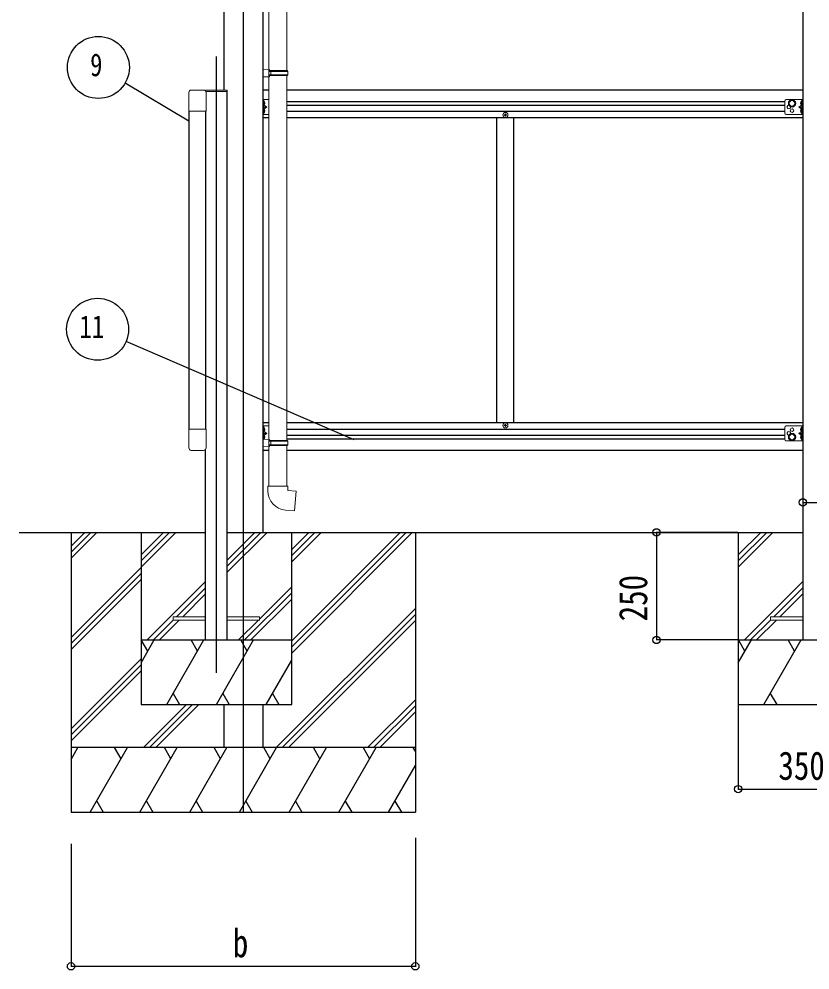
# Model space of a CAD drawing. Units: millimetres, scale not verified. Extents: x -10512 to 10512, y -7425 to 7425.
# Drawn here: x -2435 to -598, y -4677 to -2468 of the extents above; entities that cross this region are included whole.
import ezdxf
from ezdxf.enums import TextEntityAlignment as Align

# ---------------------------------------------------------------- set-up
doc = ezdxf.new("R2010")
doc.units = ezdxf.units.MM
doc.header["$LTSCALE"] = 30
for name, color, linetype in [('0-3_YKK_12', 2, 'Continuous'), ('0-5_YKK_A1', 4, 'Continuous'), ('0-6_YKK_D', 6, 'Continuous')]:
    doc.layers.add(name, color=color, linetype=linetype)
doc.layers.add('0-4_YKK_13', color=4, linetype='Continuous', lineweight=18)
doc.styles.add('ＭＳ ゴシック', font='')
doc.styles.get('ＭＳ ゴシック').set_extended_font_data('MS Gothic')

msp = doc.modelspace()

# ---------------------------------------------------------------- linework, layer by layer
at = {"layer": '0-3_YKK_12'}
msp.add_line((-1976.86, -3987.15), (-1976.87, -2555.45), dxfattribs=at)
msp.add_lwpolyline([(-1914.36, -1136.18), (-1914.36, -3660.59), (-1914.36, -4060.59), (-1914.36, -4310.59)], dxfattribs=at)
at = {"layer": '0-4_YKK_13'}
for p, q in [((-1855.16, -2585.21), (-1855.16, -1743.07)), ((-1813.16, -2587.77), (-1813.16, -1740.52)), ((-1853.16, -2585.27), (-1869.16, -2584.8)), ((-1869.16, -2584.8), (-1869.16, -2602.74)), ((-1853.16, -2602.27), (-1869.16, -2602.74)), ((-1853.16, -2587.27), (-1855.16, -2587.27)), ((-1812.16, -2587.77), (-1855.16, -2587.77)), ((-1811.16, -2589.77), (-1855.16, -2589.77)), ((-1811.16, -2597.77), (-1855.16, -2597.77)), ((-1812.16, -2599.77), (-1855.16, -2599.77)), ((-1855.16, -2602.33), (-1855.16, -3444.46)), ((-1853.16, -2587.27), (-1853.16, -2585.27)), ((-1853.16, -2602.27), (-1853.16, -2600.27)), ((-1850.69, -2589.77), (-1850.26, -2587.77)), ((-1813.16, -2599.77), (-1813.16, -3447.02)), ((-1811.16, -2589.77), (-1812.16, -2587.77)), ((-1811.16, -2597.77), (-1812.16, -2599.77)), ((-1811.16, -2589.77), (-1811.16, -2597.77)), ((-2040.87, -2682.29), (-2040.87, -2638.59)), ((-2035.37, -2633.09), (-2006.37, -2633.09)), ((-2001.87, -2633.59), (-1951.86, -2633.59)), ((-2001.87, -2633.59), (-2001.87, -2635.43)), ((-2001.24, -2636.59), (-1951.86, -2636.59)), ((-2000.87, -2638.59), (-2000.87, -2682.29)), ((-1951.86, -2636.59), (-1951.86, -2633.59)), ((-1869.16, -2690.09), (-1869.16, -2655.09)), ((-1855.16, -2655.09), (-1869.16, -2655.09)), ((-1866.64, -2662.44), (-1867.25, -2663.59)), ((-1866.64, -2664.73), (-1867.25, -2663.59)), ((-1866.66, -2690.09), (-1866.66, -2655.09)), ((-1866.66, -2658.89), (-1866.38, -2658.89)), ((-1866.66, -2658.89), (-1866.66, -2668.29)), ((-1866.38, -2668.29), (-1866.66, -2668.29)), ((-1866.66, -2672.59), (-1859.66, -2672.59)), ((-1864.56, -2661.44), (-1866.57, -2662.44)), ((-1864.56, -2665.74), (-1866.57, -2664.73)), ((-1866.38, -2658.89), (-1866.38, -2668.29)), ((-656.36, -2685.09), (-656.36, -2660.09)), ((-651.36, -2655.09), (-614.36, -2655.09)), ((-616.86, -2672.59), (-623.86, -2672.59)), ((-618.97, -2661.44), (-616.96, -2662.44)), ((-618.97, -2665.74), (-616.96, -2664.73)), ((-616.86, -2658.89), (-617.15, -2658.89)), ((-617.15, -2658.89), (-617.15, -2668.29)), ((-617.15, -2668.29), (-616.86, -2668.29)), ((-616.89, -2662.44), (-616.28, -2663.59)), ((-616.89, -2664.73), (-616.28, -2663.59)), ((-616.86, -2690.09), (-616.86, -2655.09)), ((-616.86, -2658.89), (-616.86, -2668.29)), ((-614.36, -2690.09), (-614.36, -2655.09)), ((-2000.87, -2682.29), (-2040.87, -2682.29)), ((-1855.16, -2690.09), (-1869.16, -2690.09)), ((-1866.64, -2680.44), (-1867.25, -2681.59)), ((-1866.64, -2682.73), (-1867.25, -2681.59)), ((-1866.38, -2676.89), (-1866.66, -2676.89)), ((-1866.66, -2686.29), (-1866.66, -2676.89)), ((-1866.66, -2686.29), (-1866.38, -2686.29)), ((-1864.56, -2679.44), (-1866.57, -2680.44)), ((-1864.56, -2683.74), (-1866.57, -2682.73)), ((-1866.38, -2686.29), (-1866.38, -2676.89)), ((-1306.86, -2691.59), (-1307.86, -2691.59)), ((-651.36, -2690.09), (-614.36, -2690.09)), ((-618.97, -2679.44), (-616.96, -2680.44)), ((-618.97, -2683.74), (-616.96, -2682.73)), ((-617.15, -2676.89), (-616.86, -2676.89)), ((-617.15, -2686.29), (-617.15, -2676.89)), ((-616.86, -2686.29), (-617.15, -2686.29)), ((-616.89, -2680.44), (-616.28, -2681.59)), ((-616.89, -2682.73), (-616.28, -2681.59)), ((-616.86, -2686.29), (-616.86, -2676.89)), ((-2040.87, -3420.89), (-2040.87, -3464.59)), ((-2000.87, -3420.89), (-2040.87, -3420.89)), ((-2000.87, -3464.59), (-2000.87, -3420.89)), ((-1869.16, -3413.09), (-1869.16, -3448.09)), ((-1855.16, -3413.09), (-1869.16, -3413.09)), ((-1866.64, -3420.44), (-1867.25, -3421.59)), ((-1866.64, -3422.73), (-1867.25, -3421.59)), ((-1866.66, -3413.09), (-1866.66, -3444.12)), ((-1866.66, -3416.89), (-1866.38, -3416.89)), ((-1866.66, -3416.89), (-1866.66, -3426.29)), ((-1864.56, -3419.44), (-1866.57, -3420.44)), ((-1864.56, -3423.74), (-1866.57, -3422.73)), ((-1866.38, -3416.89), (-1866.38, -3426.29)), ((-1306.86, -3411.59), (-1307.86, -3411.59)), ((-656.36, -3418.09), (-656.36, -3443.09)), ((-651.36, -3413.09), (-614.36, -3413.09)), ((-618.97, -3419.44), (-616.96, -3420.44)), ((-618.97, -3423.74), (-616.96, -3422.73)), ((-616.86, -3416.89), (-617.15, -3416.89)), ((-617.15, -3416.89), (-617.15, -3426.29)), ((-616.89, -3420.44), (-616.28, -3421.59)), ((-616.89, -3422.73), (-616.28, -3421.59)), ((-616.86, -3413.09), (-616.86, -3448.09)), ((-616.86, -3416.89), (-616.86, -3426.29)), ((-614.36, -3413.09), (-614.36, -3448.09)), ((-1853.16, -3444.52), (-1869.16, -3444.05)), ((-1869.16, -3461.99), (-1869.16, -3444.05)), ((-1866.64, -3438.44), (-1867.25, -3439.59)), ((-1866.64, -3440.73), (-1867.25, -3439.59)), ((-1866.38, -3426.29), (-1866.66, -3426.29)), ((-1866.66, -3430.59), (-1859.66, -3430.59)), ((-1866.38, -3434.89), (-1866.66, -3434.89)), ((-1866.66, -3444.29), (-1866.66, -3434.89)), ((-1866.66, -3444.29), (-1866.38, -3444.29)), ((-1864.56, -3437.44), (-1866.57, -3438.44)), ((-1864.56, -3441.74), (-1866.57, -3440.73)), ((-1866.38, -3444.29), (-1866.38, -3434.89)), ((-1853.16, -3444.52), (-1853.16, -3446.52)), ((-616.86, -3430.59), (-623.86, -3430.59)), ((-618.97, -3437.44), (-616.96, -3438.44)), ((-618.97, -3441.74), (-616.96, -3440.73)), ((-617.15, -3426.29), (-616.86, -3426.29)), ((-617.15, -3434.89), (-616.86, -3434.89)), ((-617.15, -3444.29), (-617.15, -3434.89)), ((-616.86, -3444.29), (-617.15, -3444.29)), ((-616.89, -3438.44), (-616.28, -3439.59)), ((-616.89, -3440.73), (-616.28, -3439.59)), ((-616.86, -3444.29), (-616.86, -3434.89)), ((-1853.16, -3461.52), (-1869.16, -3461.99)), ((-1812.16, -3447.02), (-1855.16, -3447.02)), ((-1811.16, -3449.02), (-1855.16, -3449.02)), ((-1811.16, -3457.02), (-1855.16, -3457.02)), ((-1812.16, -3459.02), (-1855.16, -3459.02)), ((-1853.16, -3459.52), (-1855.16, -3459.52)), ((-1855.16, -3461.58), (-1855.16, -3553.02)), ((-1853.16, -3459.52), (-1853.16, -3461.52)), ((-1850.69, -3457.02), (-1850.26, -3459.02)), ((-1813.16, -3459.02), (-1813.16, -3553.02)), ((-1811.16, -3449.02), (-1812.16, -3447.02)), ((-1811.16, -3457.02), (-1812.16, -3459.02)), ((-1811.16, -3457.02), (-1811.16, -3449.02)), ((-651.36, -3448.09), (-614.36, -3448.09)), ((-2035.37, -3470.09), (-2006.37, -3470.09)), ((-1811.16, -3553.02), (-1857.16, -3553.02)), ((-1857.16, -3553.02), (-1857.16, -3563.94)), ((-1811.16, -3563.02), (-1811.16, -3553.02)), ((-2001.87, -3856.59), (-2076.87, -3856.59)), ((-1951.87, -3864.59), (-1876.87, -3864.59)), ((-614.36, -3856.59), (-689.36, -3856.59))]:
    msp.add_line(p, q, dxfattribs=at)
for points in [[(-1853.16, -2600.27), (-1855.16, -2600.27), (-1855.16, -2587.27)], [(-1850.69, -2589.77), (-1850.69, -2597.77), (-1850.26, -2599.77)], [(-1866.07, -2677.16), (-1859.66, -2672.59), (-1866.07, -2668.02)], [(-617.46, -2677.16), (-623.86, -2672.59), (-617.46, -2668.02)], [(-1307.86, -2691.59), (-1307.86, -2690.59), (-1306.86, -2690.59)], [(-1305.86, -2689.59), (-1305.86, -2688.59), (-1304.86, -2688.59), (-1304.86, -2689.59)], [(-1304.86, -2692.59), (-1304.86, -2693.59), (-1305.86, -2693.59), (-1305.86, -2692.59)], [(-1303.86, -2690.59), (-1302.86, -2690.59), (-1302.86, -2691.59), (-1303.86, -2691.59)], [(-1307.86, -3411.59), (-1307.86, -3412.59), (-1306.86, -3412.59)], [(-1304.86, -3410.59), (-1304.86, -3409.59), (-1305.86, -3409.59), (-1305.86, -3410.59)], [(-1305.86, -3413.59), (-1305.86, -3414.59), (-1304.86, -3414.59), (-1304.86, -3413.59)], [(-1303.86, -3412.59), (-1302.86, -3412.59), (-1302.86, -3411.59), (-1303.86, -3411.59)], [(-1866.07, -3426.02), (-1859.66, -3430.59), (-1866.07, -3435.16)], [(-617.46, -3426.02), (-623.86, -3430.59), (-617.46, -3435.16)], [(-1853.16, -3446.52), (-1855.16, -3446.52), (-1855.16, -3459.52)], [(-1850.69, -3457.02), (-1850.69, -3449.02), (-1850.26, -3447.02)], [(-1816.09, -3608.77), (-1795.25, -3610.59), (-1791.24, -3564.76), (-1811.16, -3563.02)], [(-2076.87, -3856.59), (-2076.87, -3864.59), (-2001.87, -3864.59)], [(-1876.87, -3864.59), (-1876.87, -3856.59), (-1951.87, -3856.59)], [(-689.36, -3856.59), (-689.36, -3864.59), (-614.36, -3864.59)]]:
    msp.add_lwpolyline(points, dxfattribs=at)
for points in [[(-639.36, -2656.58), (-632.86, -2660.34), (-632.86, -2667.84), (-639.36, -2671.59), (-645.86, -2667.84), (-645.86, -2660.34)], [(-639.36, -3446.6), (-632.86, -3442.84), (-632.86, -3435.34), (-639.36, -3431.58), (-645.86, -3435.34), (-645.86, -3442.84)]]:
    msp.add_lwpolyline(points, close=True, dxfattribs=at)
for centre, radius in [((-639.36, -2664.09), 8.5), ((-639.36, -2664.09), 7.5), ((-639.36, -2664.09), 6.5), ((-1305.36, -2691.09), 5.9), ((-639.36, -2681.09), 4.25), ((-1305.36, -3412.09), 5.9), ((-639.36, -3422.09), 4.25), ((-639.36, -3439.09), 8.5), ((-639.36, -3439.09), 7.5), ((-639.36, -3439.09), 6.5)]:
    msp.add_circle(centre, radius, dxfattribs=at)
for centre, radius, start, end in [((-2035.37, -2638.59), 5.5, 90, 180), ((-2006.37, -2638.59), 5.5, 0, 90), ((-1870.26, -2663.59), 6.1, 309.60193, 50.39807), ((-651.36, -2660.09), 5, 90, 180), ((-646.36, -2672.59), 4.25, 94.76077, 6.29431), ((-613.26, -2663.59), 6.1, 129.60193, 230.39807), ((-1870.26, -2681.59), 6.1, 309.60193, 50.39807), ((-1306.86, -2689.59), 1, 270, 0), ((-1306.86, -2692.59), 1, 0, 90), ((-1303.86, -2689.59), 1, 180, 270), ((-1303.86, -2692.59), 1, 90, 180), ((-651.36, -2685.09), 5, 180, 270), ((-613.26, -2681.59), 6.1, 129.60193, 230.39807), ((-1870.26, -3421.59), 6.1, 309.60193, 50.39807), ((-1306.86, -3410.59), 1, 270, 0), ((-1306.86, -3413.59), 1, 0, 90), ((-1303.86, -3410.59), 1, 180, 270), ((-1303.86, -3413.59), 1, 90, 180), ((-651.36, -3418.09), 5, 90, 180), ((-613.26, -3421.59), 6.1, 129.60193, 230.39807), ((-1870.26, -3439.59), 6.1, 309.60193, 50.39807), ((-651.36, -3443.09), 5, 180, 270), ((-646.36, -3430.59), 4.25, 353.70569, 265.23923), ((-613.26, -3439.59), 6.1, 129.60193, 230.39807), ((-2035.37, -3464.59), 5.5, 180, 270), ((-2006.37, -3464.59), 5.5, 270, 0), ((-1812.16, -3563.94), 45, 180, 265)]:
    msp.add_arc(centre, radius, start, end, dxfattribs=at)
at = {"layer": '0-5_YKK_A1'}
for p, q in [((-1959.56, -1531.59), (-1959.56, -2633.59)), ((-1869.16, -1531.59), (-1869.16, -3660.59)), ((-614.36, -1547.59), (-614.36, -3910.59)), ((-1951.86, -3910.59), (-1951.86, -2636.59)), ((-1855.16, -2633.59), (-1869.16, -2633.59)), ((-614.36, -2633.59), (-1813.16, -2633.59)), ((-1813.16, -2659.59), (-656.34, -2659.59)), ((-1813.16, -2668.59), (-656.36, -2668.59)), ((-2039.86, -3420.89), (-2039.86, -2682.29)), ((-2001.86, -2682.29), (-2001.86, -3420.89)), ((-1813.16, -2682.09), (-656.36, -2682.09)), ((-1855.16, -2697.59), (-1869.16, -2697.59)), ((-614.36, -2697.59), (-1813.16, -2697.59)), ((-1325.36, -3405.59), (-1325.36, -2697.59)), ((-1285.36, -3405.59), (-1285.36, -2697.59)), ((-1869.16, -3405.59), (-1855.16, -3405.59)), ((-1813.16, -3405.59), (-614.36, -3405.59)), ((-1813.16, -3421.09), (-656.36, -3421.09)), ((-1813.16, -3434.59), (-656.36, -3434.59)), ((-1813.16, -3443.59), (-656.34, -3443.59)), ((-2001.87, -3910.59), (-2001.87, -3467.75)), ((-1869.16, -3469.59), (-1855.16, -3469.59)), ((-1813.16, -3469.59), (-614.36, -3469.59)), ((-2435.4, -3660.59), (-2001.87, -3660.59)), ((-2314.56, -3660.59), (-2314.56, -4310.59)), ((-2314.56, -3720.92), (-2254.23, -3660.59)), ((-2314.56, -3706.78), (-2268.38, -3660.59)), ((-2314.56, -3692.63), (-2282.52, -3660.59)), ((-2151.87, -3660.59), (-2151.87, -4060.59)), ((-2151.87, -3712.94), (-2099.52, -3660.59)), ((-2151.87, -3727.08), (-2085.38, -3660.59)), ((-2151.87, -3741.22), (-2071.23, -3660.59)), ((-1951.87, -3753.35), (-1859.1, -3660.59)), ((-1951.87, -3739.21), (-1873.24, -3660.59)), ((-1951.87, -3725.07), (-1887.38, -3660.59)), ((-1951.86, -3660.59), (-614.36, -3660.59)), ((-1801.87, -3940.85), (-1521.6, -3660.59)), ((-1801.87, -3912.57), (-1549.89, -3660.59)), ((-1801.87, -3926.71), (-1535.74, -3660.59)), ((-1801.87, -3728.72), (-1733.73, -3660.59)), ((-1801.87, -3714.58), (-1747.88, -3660.59)), ((-1801.87, -3700.44), (-1762.02, -3660.59)), ((-1801.87, -4060.59), (-1801.87, -3660.59)), ((-1514.56, -3660.59), (-1514.56, -4310.59)), ((-764.36, -3660.59), (-764.36, -4060.59)), ((-764.36, -3712.94), (-712.02, -3660.59)), ((-764.36, -3727.08), (-697.87, -3660.59)), ((-764.36, -3741.22), (-683.73, -3660.59)), ((-2314.56, -3904.77), (-2151.87, -3742.07)), ((-2314.56, -3918.91), (-2151.87, -3756.21)), ((-2314.56, -3933.05), (-2151.87, -3770.35)), ((-2137.39, -3910.59), (-2001.87, -3775.07)), ((-749.89, -3910.59), (-614.36, -3775.07)), ((-2069.24, -3856.59), (-2001.87, -3789.21)), ((-1876.87, -3862.2), (-1801.87, -3787.2)), ((-681.74, -3856.59), (-614.36, -3789.21)), ((-2055.1, -3856.59), (-2001.87, -3803.35)), ((-1911.11, -3910.59), (-1801.87, -3801.34)), ((-1896.97, -3910.59), (-1801.87, -3815.49)), ((-667.6, -3856.59), (-614.36, -3803.35)), ((-1837.76, -4160.59), (-1514.56, -3837.4)), ((-2123.25, -3910.59), (-2076.87, -3864.21)), ((-2109.1, -3910.59), (-2063.1, -3864.59)), ((-1925.25, -3910.59), (-1879.25, -3864.59)), ((-1823.61, -4160.59), (-1514.56, -3851.54)), ((-735.74, -3910.59), (-689.37, -3864.21)), ((-721.6, -3910.59), (-675.6, -3864.59)), ((-1809.47, -4160.59), (-1514.56, -3865.68)), ((-2151.87, -3910.59), (-1801.87, -3910.59)), ((-2151.87, -3963.7), (-2121.2, -3910.59)), ((-2136.2, -3936.57), (-2151.2, -3910.59)), ((-2092.33, -4060.59), (-2005.73, -3910.59)), ((-2020.73, -3936.57), (-2035.73, -3910.59)), ((-1976.86, -4060.59), (-1890.26, -3910.59)), ((-1905.26, -3936.57), (-1920.26, -3910.59)), ((-764.36, -3910.59), (-414.36, -3910.59)), ((-764.36, -3963.7), (-733.7, -3910.59)), ((-748.7, -3936.57), (-763.7, -3910.59)), ((-704.83, -4060.59), (-618.23, -3910.59)), ((-633.23, -3936.57), (-648.23, -3910.59)), ((-2314.56, -4116.9), (-2151.87, -3954.2)), ((-2314.56, -4131.04), (-2151.87, -3968.34)), ((-1861.39, -4060.59), (-1801.87, -3957.49)), ((-2314.56, -4145.18), (-2151.87, -3982.48)), ((-2077.33, -4034.61), (-2062.33, -4060.59)), ((-1961.86, -4034.61), (-1946.86, -4060.59)), ((-1846.39, -4034.61), (-1831.39, -4060.59)), ((-689.83, -4034.61), (-674.83, -4060.59)), ((-2151.87, -4060.59), (-1801.87, -4060.59)), ((-2146.12, -4160.59), (-2046.12, -4060.59)), ((-2131.98, -4160.59), (-2031.98, -4060.59)), ((-2117.84, -4160.59), (-2017.84, -4060.59)), ((-1959.56, -4060.59), (-1959.56, -4160.59)), ((-1869.16, -4060.59), (-1869.16, -4160.59)), ((-1625.62, -4160.59), (-1514.56, -4049.53)), ((-1611.48, -4160.59), (-1514.56, -4063.67)), ((-764.36, -4060.59), (-414.36, -4060.59)), ((-1597.34, -4160.59), (-1514.56, -4077.81)), ((-1514.56, -4160.59), (-2314.56, -4160.59)), ((-2314.56, -4188.09), (-2298.69, -4160.59)), ((-2269.82, -4310.59), (-2183.22, -4160.59)), ((-2198.22, -4186.57), (-2213.22, -4160.59)), ((-2154.35, -4310.59), (-2067.75, -4160.59)), ((-2082.75, -4186.57), (-2097.75, -4160.59)), ((-2038.88, -4310.59), (-1952.28, -4160.59)), ((-1967.28, -4186.57), (-1982.28, -4160.59)), ((-1923.41, -4310.59), (-1836.81, -4160.59)), ((-1851.81, -4186.57), (-1866.81, -4160.59)), ((-1807.94, -4310.59), (-1721.34, -4160.59)), ((-1736.34, -4186.57), (-1751.34, -4160.59)), ((-1692.47, -4310.59), (-1605.87, -4160.59)), ((-1635.87, -4160.59), (-1620.87, -4186.57)), ((-1520.4, -4160.59), (-1514.56, -4170.69)), ((-1577, -4310.59), (-1514.56, -4202.45)), ((-2254.82, -4284.61), (-2239.82, -4310.59)), ((-2139.35, -4284.61), (-2124.35, -4310.59)), ((-2023.88, -4284.61), (-2008.88, -4310.59)), ((-1908.41, -4284.61), (-1893.41, -4310.59)), ((-1792.94, -4284.61), (-1777.94, -4310.59)), ((-1677.47, -4284.61), (-1662.47, -4310.59)), ((-1562, -4284.61), (-1547, -4310.59)), ((-2314.56, -4310.59), (-1514.56, -4310.59))]:
    msp.add_line(p, q, dxfattribs=at)
at = {"layer": '0-6_YKK_D'}
for p, q in [((-2041.16, -2705.21), (-2189.1, -2617.49)), ((-1656.66, -3445.53), (-2186.59, -3217.39)), ((-614.36, -3551.63), (-614.36, -3591.88)), ((-765.36, -3660.59), (-955.33, -3660.59)), ((-954.33, -3660.59), (-954.33, -3910.59)), ((-765.36, -3910.59), (-955.33, -3910.59)), ((-764.36, -4061.59), (-764.36, -4257.86)), ((-764.36, -4256.86), (-414.36, -4256.86)), ((-1514.56, -4369.91), (-1514.56, -4669.62)), ((-2314.56, -4384.13), (-2314.56, -4669.62)), ((-2314.56, -4668.62), (-1514.56, -4668.62))]:
    msp.add_line(p, q, dxfattribs=at)
msp.add_lwpolyline([(-614.36, -3590.88), (-564.36, -3590.88), (-421.43, -3590.88)], dxfattribs=at)
for centre, radius in [((-2251.03, -2580.76), 72), ((-2252.72, -3188.92), 72), ((-614.36, -3590.88), 8.5), ((-954.33, -3660.59), 8.5), ((-954.33, -3910.59), 8.5), ((-764.36, -4256.86), 8.5), ((-2314.56, -4668.62), 8.5), ((-1514.56, -4668.62), 8.5)]:
    msp.add_circle(centre, radius, dxfattribs=at)

# ---------------------------------------------------------------- texts
at = {"layer": '0-6_YKK_D', "style": 'ＭＳ ゴシック', "width": 0.8}
for s, height, p in [('9', 52.79, (-2270.23, -2616.76)), ('11', 52.79, (-2294.96, -3224.92)), ('350', 65.98, (-670.96, -4255.19)), ('b', 65.98, (-1938.56, -4667.32))]:
    msp.add_text(s, height=height, dxfattribs=at).set_placement(p, align=Align.BOTTOM_LEFT)
msp.add_text('250', height=65.98, rotation=90, dxfattribs=at).set_placement((-956, -3867.19), align=Align.BOTTOM_LEFT)

doc.saveas('drawing.dxf')
